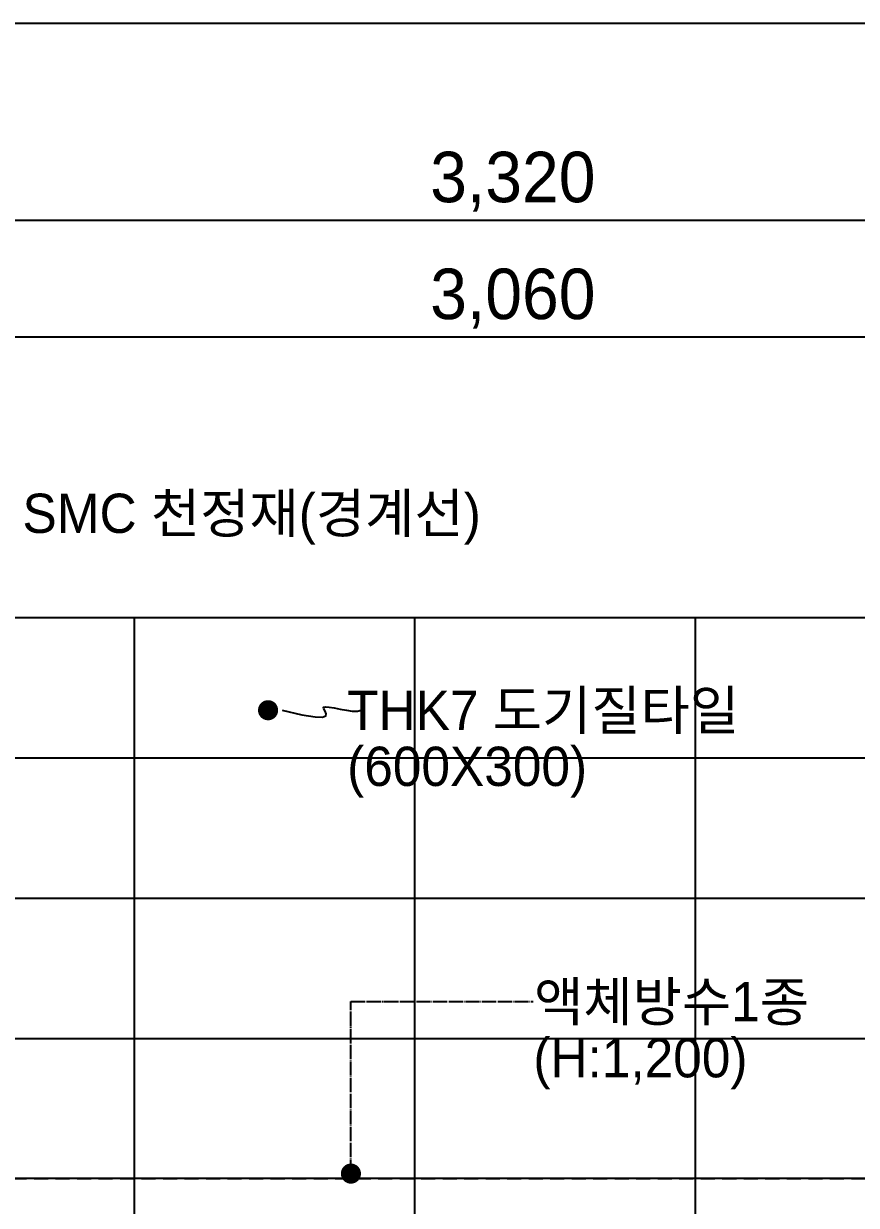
# Model space of a CAD drawing. Header units: millimetres. Extents: x 555 to 100215, y 750 to 17024.
# Drawn here: x 78089 to 79870, y 2821 to 5348 of the extents above; entities that cross this region are included whole.
import ezdxf
from ezdxf.enums import TextEntityAlignment as Align

# ---------------------------------------------------------------- set-up
doc = ezdxf.new("R2010")
doc.units = ezdxf.units.MM
doc.linetypes.add('CEN', pattern=[35, 30, -2, 1, -2])
doc.linetypes.add('HID', pattern=[2.3, 1.5, -0.8])
for name, color, linetype in [('$ZCDB_AUDIT_GENERATED_600D18', 7, 'Continuous'), ('4A.TEC TEXT', 7, 'Continuous'), ('CEN', 1, 'CEN'), ('SY', 1, 'Continuous'), ('WAL', 3, 'Continuous'), ('WID', 4, 'Continuous')]:
    doc.layers.add(name, color=color, linetype=linetype)
doc.styles.add('나눔고딕', font='')
doc.styles.add('돋움', font='')
doc.styles.get('나눔고딕').set_extended_font_data('Dotum')
doc.styles.get('돋움').set_extended_font_data('Dotum')
doc.dimstyles.new('DIM_600(외부치수)', dxfattribs={"dimscale": 400, "dimtxt": 3.3, "dimasz": 1, "dimexe": 2, "dimexo": 2, "dimgap": 1, "dimtad": 1, "dimdec": 0, "dimdsep": 46, "dimlunit": 6, "dimtxsty": '나눔고딕', "dimblk1": 'DIMDOT', "dimblk2": 'DIMDOT', "dimsah": 1, "dimcen": 2.5, "dimdle": 1.5, "dimclrd": 8, "dimclre": 8, "dimclrt": 3, "dimadec": 0, "dimazin": 0, "dimtfac": 1, "dimtdec": 0, "dimtix": 1, "dimtmove": 2, "dimatfit": 3, "dimldrblk": 'DIMDOT', "dimfxl": 1, "dimtvp": 1, "dimtolj": 1, "dimtzin": 0, "dimarcsym": 0})

# ---------------------------------------------------------------- blocks, each defined once
blk = doc.blocks.new('DIMDOT')
at = {"color": 0}
blk.add_line((-2, 0), (2, 0), dxfattribs=at)
for radius in [0.5, 0.25]:
    blk.add_circle((0, 0), radius, dxfattribs=at)
blk = doc.blocks.new('*D513')
at = {"layer": '$ZCDB_AUDIT_GENERATED_600D18', "color": 8, "lineweight": -2, "transparency": 16777216}
for p, q in [((77475.2, 4467.9), (77475.2, 5017.9)), ((80795.2, 4467.9), (80795.2, 5017.9)), ((77511.2, 4927.9), (80759.2, 4927.9))]:
    blk.add_line(p, q, dxfattribs=at)
at = {"layer": 'Defpoints', "color": 0, "transparency": 16777216}
for p in [(80795.2, 4927.9), (77475.2, 4377.9, 0), (80795.2, 4377.9, 0)]:
    blk.add_point(p, dxfattribs=at)
at = {"layer": '$ZCDB_AUDIT_GENERATED_600D18', "color": 8, "lineweight": -2, "transparency": 16777216, "xscale": 36, "yscale": 36, "zscale": 36, "rotation": 180}
blk.add_blockref('DIMDOT', (77475.2, 4927.9), dxfattribs=at)
at = {"layer": '$ZCDB_AUDIT_GENERATED_600D18', "color": 8, "lineweight": -2, "transparency": 16777216, "xscale": 36, "yscale": 36, "zscale": 36}
blk.add_blockref('DIMDOT', (80795.2, 4927.9), dxfattribs=at)
at = {"layer": '$ZCDB_AUDIT_GENERATED_600D18', "color": 3, "transparency": 16777216, "insert": (79135.2, 5010.4), "char_height": 108, "attachment_point": 5, "style": '나눔고딕'}
blk.add_mtext('\\A1;3,320', dxfattribs=at)
blk = doc.blocks.new('*D518')
at = {"layer": '$ZCDB_AUDIT_GENERATED_600D18', "color": 8, "lineweight": -2, "transparency": 16777216}
for p, q in [((77605.2, 4467.9, 0), (77605.2, 4767.9, 0)), ((80665.2, 4467.9, 0), (80665.2, 4767.9, 0)), ((80629.2, 4677.9, 0), (77641.2, 4677.9, 0))]:
    blk.add_line(p, q, dxfattribs=at)
at = {"layer": 'Defpoints', "color": 0, "transparency": 16777216}
for p in [(77605.2, 4677.9, 0), (77605.2, 4377.9, 0), (80665.2, 4377.9, 0)]:
    blk.add_point(p, dxfattribs=at)
at = {"layer": '$ZCDB_AUDIT_GENERATED_600D18', "color": 8, "lineweight": -2, "transparency": 16777216, "xscale": 36, "yscale": 36, "zscale": 36, "rotation": 180}
blk.add_blockref('DIMDOT', (77605.2, 4677.9, 0), dxfattribs=at)
at = {"layer": '$ZCDB_AUDIT_GENERATED_600D18', "color": 8, "lineweight": -2, "transparency": 16777216, "xscale": 36, "yscale": 36, "zscale": 36}
blk.add_blockref('DIMDOT', (80665.2, 4677.9, 0), dxfattribs=at)
at = {"layer": '$ZCDB_AUDIT_GENERATED_600D18', "color": 3, "transparency": 16777216, "insert": (79135.2, 4760.4, 0), "char_height": 108, "attachment_point": 5, "style": '나눔고딕'}
blk.add_mtext('\\A1;3,060', dxfattribs=at)

msp = doc.modelspace()

# ---------------------------------------------------------------- linework, layer by layer
at = {"color": 3}
msp.add_line((97875, 5348.44), (76155, 5348.44), dxfattribs=at)
at = {"color": 8}
for p, q in [((78325.22, 4077.95, 0), (78325.22, 1677.95, 0)), ((78925.22, 4077.95, 0), (78925.22, 1677.95, 0)), ((79525.22, 4077.95, 0), (79525.22, 1677.95, 0)), ((77605.22, 3777.95, 0), (80665.22, 3777.95, 0)), ((77605.22, 3477.95, 0), (80665.22, 3477.95, 0)), ((77605.22, 3177.95, 0), (80665.22, 3177.95, 0)), ((80665.22, 2877.95, 0), (77605.22, 2877.95, 0))]:
    msp.add_line(p, q, dxfattribs=at)
at = {"layer": 'CEN', "ltscale": 10}
msp.add_line((77280.22, 4077.95, 0), (80965.22, 4077.95, 0), dxfattribs=at)
at = {"layer": 'CEN', "elevation": 0}
msp.add_lwpolyline([(78788.89, 2888.74), (78788.89, 3256.62), (79178.95, 3256.62)], dxfattribs=at)
at = {"layer": 'SY', "ltscale": 0.05, "const_width": 21.52, "elevation": 0}
for points in [[(78600.94, 3879.88, -1), (78622.46, 3879.88, -1)], [(78799.65, 2888.74, 1), (78778.13, 2888.74, 1)]]:
    msp.add_lwpolyline(points, format="xyb", close=True, dxfattribs=at)
at = {"layer": 'SY', "ltscale": 0.05}
msp.add_lwpolyline([(78641.7, 3879.88), (78684.2, 3870.18), (78712.08, 3865.7), (78728.16, 3865.34), (78735.27, 3867.98), (78736.24, 3872.51), (78733.88, 3877.8), (78731.03, 3882.74), (78730.51, 3886.22), (78734.49, 3887.42), (78742.47, 3886.72), (78753.34, 3884.77), (78765.93, 3882.26), (78779.12, 3879.84), (78791.77, 3878.19), (78802.73, 3877.98), (78810.87, 3879.88)], dxfattribs=at)
at = {"layer": 'WAL', "elevation": 0}
msp.add_lwpolyline([(77605.22, 4077.95), (80665.22, 4077.95), (80665.22, 1677.95), (77605.22, 1677.95)], dxfattribs=at)
at = {"layer": 'WID', "linetype": 'HID', "ltscale": 20}
msp.add_line((77605.22, 2877.95, 0), (80665.22, 2877.95, 0), dxfattribs=at)

# ---------------------------------------------------------------- texts
at = {"layer": '4A.TEC TEXT', "style": '돋움'}
for s, p in [('SMC 천정재(경계선)', (78086.42, 4301.12, 0)), ('THK7 도기질타일', (78780.87, 3879.88, 0)), ('(600X300)', (78780.87, 3759.88, 0)), ('액체방수1종', (79180.55, 3256.62, 0)), ('(H:1,200)', (79179.06, 3136.62, 0))]:
    msp.add_text(s, height=84, dxfattribs=at).set_placement(p, align=Align.MIDDLE_LEFT)

# ---------------------------------------------------------------- dimensions: what is measured, and where the dimension line sits
at = {"layer": '$ZCDB_AUDIT_GENERATED_600D18'}
dim = msp.add_linear_dim(base=(80795.22, 4927.95, 0), p1=(77475.22, 4377.95, 0), p2=(80795.22, 4377.95, 0), dimstyle='DIM_600(외부치수)', override={"dimscale": 300, "dimtxt": 0.36, "dimasz": 0.12, "dimexe": 0.3, "dimexo": 0.3, "dimgap": 0.06, "dimdec": 1, "dimblk1": 'DIMDOT', "dimblk2": 'DIMDOT', "dimdle": 0.06}, dxfattribs=at)
dim.commit()
dim.dimension.update_dxf_attribs({"geometry": '*D513', "text_midpoint": (79135.22, 5010.43, 0)})
dim = msp.add_linear_dim(base=(77605.22, 4677.95, 0), p1=(80665.22, 4377.95, 0), p2=(77605.22, 4377.95, 0), angle=180, dimstyle='DIM_600(외부치수)', override={"dimscale": 300, "dimtxt": 0.36, "dimasz": 0.12, "dimexe": 0.3, "dimexo": 0.3, "dimgap": 0.06, "dimdec": 1, "dimblk1": 'DIMDOT', "dimblk2": 'DIMDOT', "dimdle": 0.06}, dxfattribs=at)
dim.commit()
dim.dimension.update_dxf_attribs({"geometry": '*D518', "text_midpoint": (79135.22, 4760.43, 0)})

doc.saveas('drawing.dxf')
